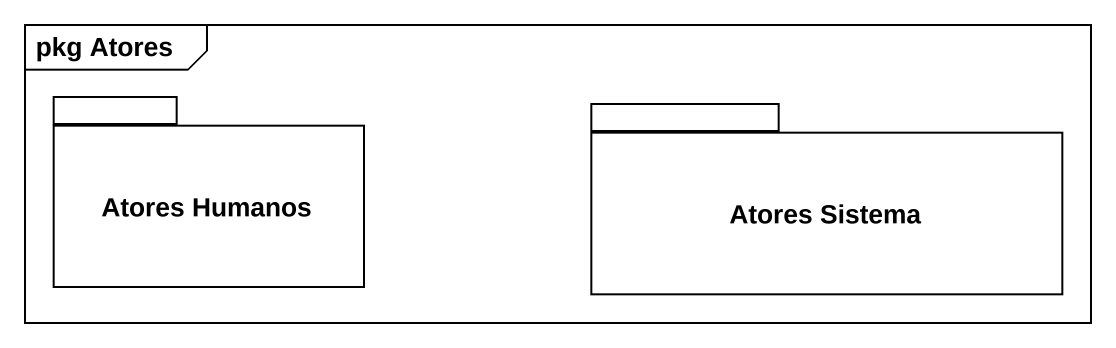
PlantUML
@startuml
mainframe pkg Atores
package "Atores Humanos" as Atores_Humanos {
}
package "Atores Sistema" as Atores_Sistema {
}
@enduml
